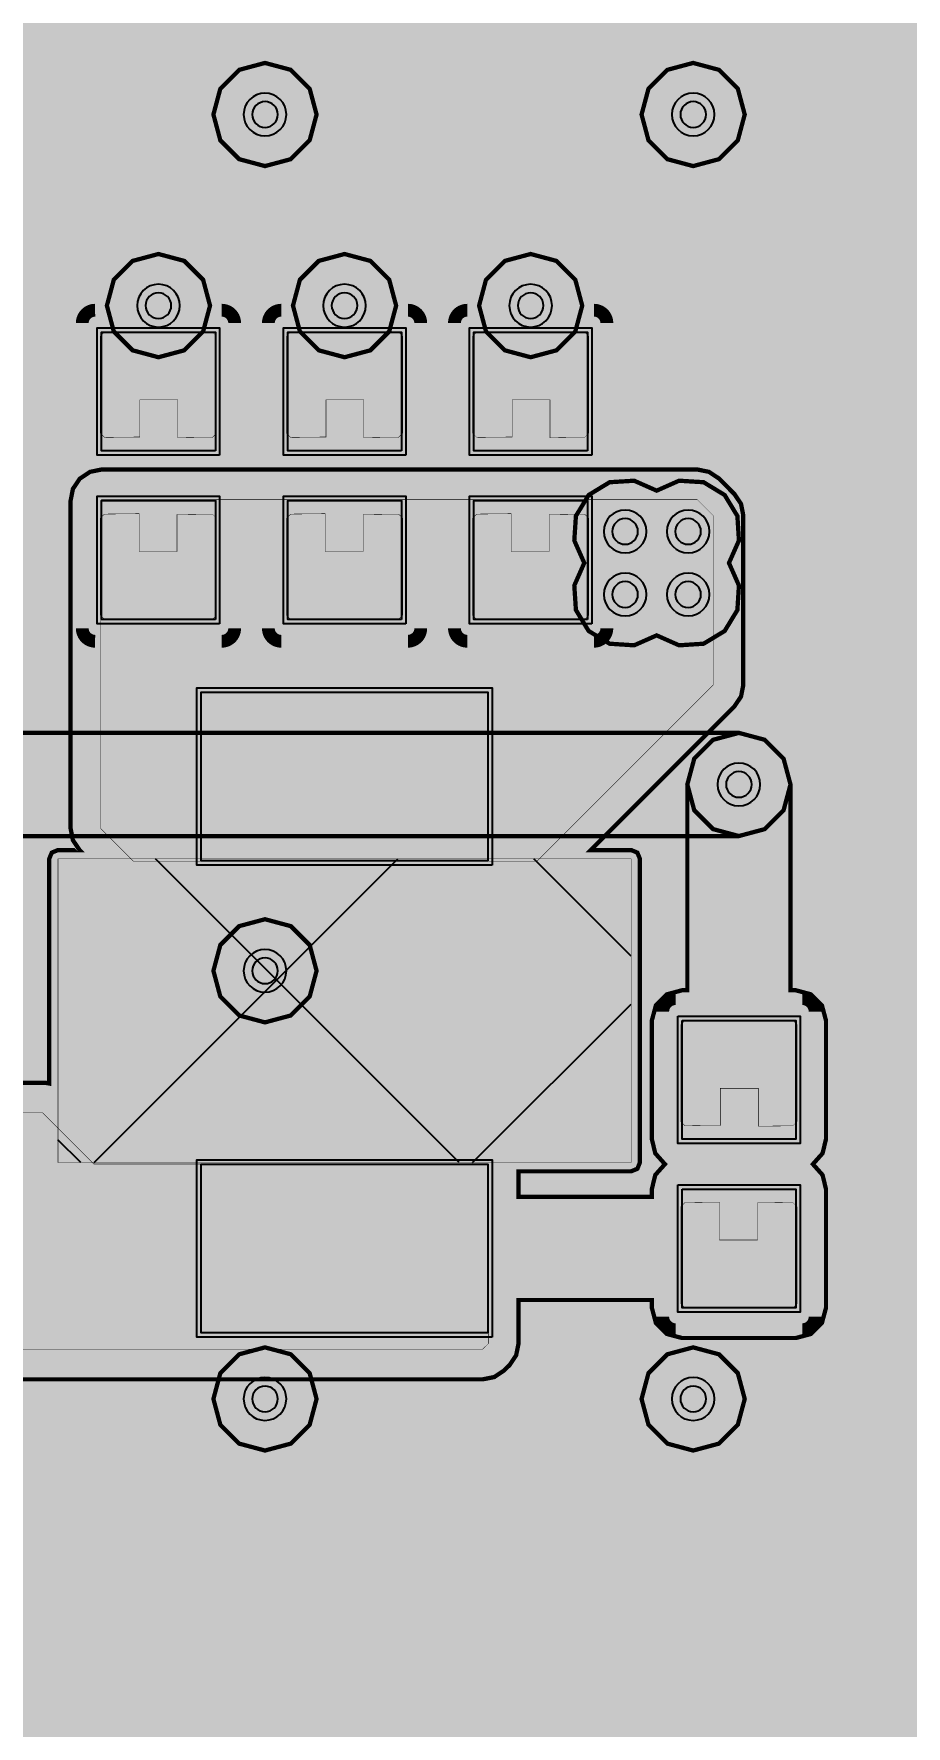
# Model space of a CAD drawing. Header units: millimetres. Extents: x -61 to 56, y -72 to 70.
# Drawn here: x -32.06 to -21.71, y 20.34 to 40.42 of the extents above; entities that cross this region are included whole.
import ezdxf

# ---------------------------------------------------------------- set-up
doc = ezdxf.new("R2010")
doc.units = ezdxf.units.MM
doc.header["$MEASUREMENT"] = 0
for name, color, linetype, true_color in [('02GND', 7, 'Continuous', 0x999966), ('03POWER', 7, 'Continuous', 0x008000), ('Bottom-Layer', 7, 'Continuous', 0x0000ff), ('Hole-Layer', 7, 'Continuous', 0x222222), ('Multi-Layer', 7, 'Continuous', 0xc0c0c0), ('Top-Layer', 7, 'Continuous', 0xff0000), ('Top-Paste-Mask-Layer', 7, 'Continuous', 0x808080), ('Top-Silkscreen-Layer', 7, 'Continuous', 0xffcc00), ('Top-Solder-Mask-Layer', 7, 'Continuous', 0x800080)]:
    doc.layers.add(name, color=color, linetype=linetype, true_color=true_color)

msp = doc.modelspace()

# ---------------------------------------------------------------- hatches: boundary and pattern name
at = {"layer": '02GND'}
for points in [[(-49.642, 52.153), (49.642, 52.153), (49.642, -62.142), (-49.642, -62.142)], [(-25.482, 33.33), (-25.233, 33.179), (-24.942, 33.16), (-24.675, 33.278), (-24.409, 33.16), (-24.118, 33.179), (-23.868, 33.33), (-23.717, 33.579), (-23.699, 33.87), (-23.817, 34.137), (-23.699, 34.403), (-23.717, 34.694), (-23.868, 34.943), (-24.118, 35.095), (-24.409, 35.113), (-24.675, 34.995), (-24.942, 35.113), (-25.233, 35.095), (-25.482, 34.943), (-25.633, 34.694), (-25.652, 34.403), (-25.534, 34.137), (-25.652, 33.87), (-25.633, 33.579)], [(-24.311, 31.509), (-24.229, 31.203), (-24.005, 30.979), (-23.699, 30.897), (-23.393, 30.979), (-23.169, 31.203), (-23.087, 31.509), (-23.169, 31.815), (-23.393, 32.039), (-23.699, 32.121), (-24.005, 32.039), (-24.229, 31.815)]]:
    msp.add_hatch(color=256, dxfattribs=at).paths.add_polyline_path(points)
at = {"layer": '03POWER'}
for points in [[(48.499, -56.042), (48.581, -56.348), (48.806, -56.572), (49.112, -56.654), (49.418, -56.571), (49.642, -56.346), (49.642, -62.142), (44.192, -62.142), (44.393, -61.957), (44.493, -61.703), (44.472, -61.43), (45.189, -61.704), (45.95, -61.804), (46.713, -61.727), (47.438, -61.475), (48.085, -61.064), (48.62, -60.514), (49.014, -59.855), (49.245, -59.123), (49.302, -58.358), (49.18, -57.601), (48.887, -56.892), (48.438, -56.269), (47.858, -55.767), (47.177, -55.412), (46.434, -55.224), (45.666, -55.212), (44.917, -55.378), (44.226, -55.712), (43.631, -56.196), (43.164, -56.805), (42.849, -57.504), (42.704, -58.258), (42.737, -59.024), (42.946, -59.763), (43.32, -60.433), (43.838, -60.999), (-43.362, -60.999), (-43.621, -61.056), (-43.831, -61.218), (-43.953, -61.453), (-43.964, -61.718), (-43.863, -61.963), (-43.667, -62.142), (-49.642, -62.142), (-49.642, -56.582), (-49.433, -56.797), (-49.148, -56.888), (-48.853, -56.832), (-49.162, -57.541), (-49.298, -58.303), (-49.253, -59.075), (-49.03, -59.816), (-48.641, -60.484), (-48.107, -61.044), (-47.458, -61.464), (-46.728, -61.722), (-45.959, -61.803), (-45.192, -61.703), (-44.469, -61.428), (-43.83, -60.992), (-43.31, -60.419), (-42.937, -59.741), (-42.732, -58.995), (-42.707, -58.222), (-42.861, -57.464), (-43.188, -56.763), (-43.668, -56.157), (-44.277, -55.679), (-44.979, -55.356), (-45.738, -55.205), (-46.511, -55.234), (-47.256, -55.443), (-47.932, -55.818), (-48.502, -56.341), (-48.5, -56.309), (-48.499, -56.277), (-48.499, 51.315), (-19.403, 51.315), (-19.629, 51.144), (-19.755, 50.889), (-19.751, 50.604), (-19.619, 50.352), (-19.388, 50.187), (-19.658, 49.977), (-19.773, 49.655), (-19.698, 49.322), (-19.455, 49.081), (-19.684, 48.858), (-19.769, 48.551), (-19.689, 48.242), (-19.463, 48.016), (-19.155, 47.934), (-18.847, 48.018), (-18.624, 48.246), (-18.545, 48.556), (-18.633, 48.863), (-18.864, 49.083), (-18.625, 49.324), (-18.551, 49.655), (-18.665, 49.975), (-18.931, 50.185), (-18.698, 50.349), (-18.565, 50.601), (-18.56, 50.887), (-18.685, 51.143), (-18.912, 51.315), (48.426, 51.315), (48.499, 51.242)], [(-29.934, 39.458), (-29.852, 39.152), (-29.628, 38.928), (-29.322, 38.846), (-29.016, 38.928), (-28.792, 39.152), (-28.71, 39.458), (-28.792, 39.764), (-29.016, 39.988), (-29.322, 40.07), (-29.628, 39.988), (-29.852, 39.764)], [(-24.854, 39.458), (-24.772, 39.152), (-24.548, 38.928), (-24.242, 38.846), (-23.936, 38.928), (-23.712, 39.152), (-23.63, 39.458), (-23.712, 39.764), (-23.936, 39.988), (-24.242, 40.07), (-24.548, 39.988), (-24.772, 39.764)], [(-31.198, 37.19), (-31.116, 36.884), (-30.892, 36.66), (-30.586, 36.578), (-30.28, 36.66), (-30.056, 36.884), (-29.974, 37.19), (-30.056, 37.497), (-30.28, 37.721), (-30.586, 37.803), (-30.892, 37.721), (-31.116, 37.497)], [(-28.99, 37.19), (-28.908, 36.884), (-28.684, 36.66), (-28.378, 36.578), (-28.072, 36.66), (-27.848, 36.884), (-27.766, 37.19), (-27.848, 37.497), (-28.072, 37.721), (-28.378, 37.803), (-28.684, 37.721), (-28.908, 37.497)], [(-26.782, 37.19), (-26.7, 36.884), (-26.476, 36.66), (-26.17, 36.578), (-25.864, 36.66), (-25.64, 36.884), (-25.558, 37.19), (-25.64, 37.497), (-25.864, 37.721), (-26.17, 37.803), (-26.476, 37.721), (-26.7, 37.497)], [(-24.311, 31.509), (-24.229, 31.203), (-24.005, 30.979), (-23.699, 30.897), (-23.393, 30.979), (-23.169, 31.203), (-23.087, 31.509), (-23.169, 31.815), (-23.393, 32.039), (-23.699, 32.121), (-24.005, 32.039), (-24.229, 31.815)], [(-29.934, 29.298), (-29.852, 28.992), (-29.628, 28.768), (-29.322, 28.686), (-29.016, 28.768), (-28.792, 28.992), (-28.71, 29.298), (-28.792, 29.604), (-29.016, 29.828), (-29.322, 29.91), (-29.628, 29.828), (-29.852, 29.604)], [(-29.934, 24.218), (-29.852, 23.912), (-29.628, 23.688), (-29.322, 23.606), (-29.016, 23.688), (-28.792, 23.912), (-28.71, 24.218), (-28.792, 24.524), (-29.016, 24.748), (-29.322, 24.83), (-29.628, 24.748), (-29.852, 24.524)], [(-24.854, 24.218), (-24.772, 23.912), (-24.548, 23.688), (-24.242, 23.606), (-23.936, 23.688), (-23.712, 23.912), (-23.63, 24.218), (-23.712, 24.524), (-23.936, 24.748), (-24.242, 24.83), (-24.548, 24.748), (-24.772, 24.524)]]:
    msp.add_hatch(color=256, dxfattribs=at).paths.add_polyline_path(points)
at = {"layer": 'Bottom-Layer'}
for points in [[(-49.642, -62.142), (-49.642, 52.153), (49.642, 52.153), (49.642, -62.142)], [(-25.482, 33.33), (-25.233, 33.179), (-24.942, 33.16), (-24.675, 33.278), (-24.409, 33.16), (-24.118, 33.179), (-23.868, 33.33), (-23.717, 33.579), (-23.699, 33.87), (-23.817, 34.137), (-23.699, 34.403), (-23.717, 34.694), (-23.868, 34.943), (-24.118, 35.095), (-24.409, 35.113), (-24.675, 34.995), (-24.942, 35.113), (-25.233, 35.095), (-25.482, 34.943), (-25.633, 34.694), (-25.652, 34.403), (-25.534, 34.137), (-25.652, 33.87), (-25.633, 33.579)], [(-35.584, 32.121), (-35.89, 32.039), (-36.114, 31.815), (-36.196, 31.509), (-36.114, 31.203), (-35.89, 30.979), (-35.584, 30.897), (-23.699, 30.897), (-23.393, 30.979), (-23.169, 31.203), (-23.087, 31.509), (-23.169, 31.815), (-23.393, 32.039), (-23.699, 32.121)]]:
    msp.add_hatch(color=256, dxfattribs=at).paths.add_polyline_path(points)
at = {"layer": 'Top-Layer'}
for points in [[(-49.642, -62.142), (-49.642, 52.153), (49.642, 52.153), (49.642, -62.142)], [(-29.911, 35.467), (-31.261, 35.467), (-31.261, 36.877), (-29.911, 36.877)], [(-27.703, 35.467), (-29.053, 35.467), (-29.053, 36.877), (-27.703, 36.877)], [(-25.495, 35.467), (-26.845, 35.467), (-26.845, 36.877), (-25.495, 36.877)], [(-31.778, 30.731), (-31.852, 30.7), (-31.882, 30.627), (-31.882, 27.961), (-31.921, 27.968), (-31.96, 27.97), (-32.689, 27.97), (-32.709, 27.972), (-32.729, 27.972), (-34.729, 27.972), (-34.749, 27.972), (-34.769, 27.97), (-35.859, 27.97), (-35.996, 27.943), (-36.113, 27.865), (-36.82, 27.158), (-36.898, 27.042), (-36.925, 26.904), (-36.925, 25.478), (-36.924, 25.454), (-36.922, 25.43), (-36.922, 25.287), (-36.894, 25.15), (-36.817, 25.034), (-36.338, 24.556), (-36.222, 24.478), (-36.085, 24.451), (-26.738, 24.451), (-26.601, 24.478), (-26.485, 24.556), (-26.419, 24.621), (-26.342, 24.737), (-26.314, 24.874), (-26.314, 25.392), (-24.732, 25.392), (-24.732, 25.299), (-24.684, 25.12), (-24.553, 24.989), (-24.374, 24.941), (-23.024, 24.941), (-22.845, 24.989), (-22.714, 25.12), (-22.666, 25.299), (-22.666, 26.709), (-22.707, 26.876), (-22.821, 27.004), (-22.707, 27.132), (-22.666, 27.299), (-22.666, 28.709), (-22.714, 28.888), (-22.845, 29.019), (-23.024, 29.067), (-23.087, 29.067), (-23.087, 31.509), (-23.169, 31.815), (-23.393, 32.039), (-23.699, 32.121), (-24.005, 32.039), (-24.229, 31.815), (-24.311, 31.509), (-24.311, 29.067), (-24.374, 29.067), (-24.553, 29.019), (-24.684, 28.888), (-24.732, 28.709), (-24.732, 27.299), (-24.691, 27.132), (-24.577, 27.004), (-24.691, 26.876), (-24.732, 26.709), (-24.732, 26.616), (-26.314, 26.616), (-26.314, 26.919), (-24.978, 26.919), (-24.904, 26.949), (-24.874, 27.023), (-24.874, 30.627), (-24.904, 30.7), (-24.978, 30.731), (-25.457, 30.731), (-23.752, 32.436), (-23.674, 32.552), (-23.647, 32.69), (-23.647, 34.701), (-23.674, 34.838), (-23.752, 34.954), (-23.938, 35.141), (-24.055, 35.218), (-24.192, 35.246), (-31.261, 35.246), (-31.398, 35.218), (-31.514, 35.141), (-31.523, 35.132), (-31.601, 35.016), (-31.628, 34.878), (-31.628, 30.985), (-31.601, 30.848), (-31.523, 30.732), (-31.521, 30.73)], [(-30.885, 30.6), (-31.27, 30.985), (-31.27, 34.878), (-31.261, 34.888), (-24.192, 34.888), (-24.005, 34.701), (-24.005, 32.69), (-26.094, 30.6)], [(-29.911, 33.467), (-31.261, 33.467), (-31.261, 34.877), (-29.911, 34.877)], [(-27.703, 33.467), (-29.053, 33.467), (-29.053, 34.877), (-27.703, 34.877)], [(-25.495, 33.467), (-26.845, 33.467), (-26.845, 34.877), (-25.495, 34.877)], [(-26.678, 30.604), (-30.078, 30.604), (-30.078, 32.604), (-26.678, 32.604)], [(-24.374, 28.709), (-23.024, 28.709), (-23.024, 27.299), (-24.374, 27.299)], [(-36.567, 26.904), (-35.859, 27.612), (-31.96, 27.612), (-31.354, 27.006), (-26.683, 27.006), (-26.672, 26.996), (-26.672, 24.874), (-26.738, 24.809), (-36.085, 24.809), (-36.564, 25.287), (-36.564, 25.474), (-36.567, 25.478)], [(-26.678, 25.004), (-30.078, 25.004), (-30.078, 27.004), (-26.678, 27.004)], [(-24.374, 26.709), (-23.024, 26.709), (-23.024, 25.299), (-24.374, 25.299)]]:
    msp.add_hatch(color=256, dxfattribs=at).paths.add_polyline_path(points)
h = msp.add_hatch(dxfattribs=at)
h.set_pattern_fill('ANSI37', color=256, style=0)
h.set_pattern_definition([(45, (0, 0), (-2.24506, 2.24506), []), (135, (0, 0), (-2.24506, -2.24506), [])])
h.paths.add_polyline_path([(-31.778, 27.023), (-31.778, 30.627), (-24.978, 30.627), (-24.978, 27.023)])
at = {"layer": 'Top-Paste-Mask-Layer'}
for points in [[(-31.226, 36.877), (-29.946, 36.877), (-29.896, 36.827), (-29.896, 35.677), (-29.946, 35.627), (-30.356, 35.622), (-30.356, 36.072), (-30.806, 36.072), (-30.806, 35.632), (-31.226, 35.627), (-31.276, 35.677), (-31.276, 36.827)], [(-31.226, 36.877), (-29.946, 36.877), (-29.896, 36.827), (-29.896, 35.677), (-29.946, 35.627), (-30.356, 35.622), (-30.356, 36.072), (-30.806, 36.072), (-30.806, 35.632), (-31.226, 35.627), (-31.276, 35.677), (-31.276, 36.827)], [(-29.018, 36.877), (-27.738, 36.877), (-27.688, 36.827), (-27.688, 35.677), (-27.738, 35.627), (-28.148, 35.622), (-28.148, 36.072), (-28.598, 36.072), (-28.598, 35.632), (-29.018, 35.627), (-29.068, 35.677), (-29.068, 36.827)], [(-29.018, 36.877), (-27.738, 36.877), (-27.688, 36.827), (-27.688, 35.677), (-27.738, 35.627), (-28.148, 35.622), (-28.148, 36.072), (-28.598, 36.072), (-28.598, 35.632), (-29.018, 35.627), (-29.068, 35.677), (-29.068, 36.827)], [(-26.81, 36.877), (-25.53, 36.877), (-25.48, 36.827), (-25.48, 35.677), (-25.53, 35.627), (-25.94, 35.622), (-25.94, 36.072), (-26.39, 36.072), (-26.39, 35.632), (-26.81, 35.627), (-26.86, 35.677), (-26.86, 36.827)], [(-26.81, 36.877), (-25.53, 36.877), (-25.48, 36.827), (-25.48, 35.677), (-25.53, 35.627), (-25.94, 35.622), (-25.94, 36.072), (-26.39, 36.072), (-26.39, 35.632), (-26.81, 35.627), (-26.86, 35.677), (-26.86, 36.827)], [(-29.946, 33.467), (-31.226, 33.467), (-31.276, 33.517), (-31.276, 34.667), (-31.226, 34.717), (-30.816, 34.722), (-30.816, 34.272), (-30.366, 34.272), (-30.366, 34.712), (-29.946, 34.717), (-29.896, 34.667), (-29.896, 33.517)], [(-29.946, 33.467), (-31.226, 33.467), (-31.276, 33.517), (-31.276, 34.667), (-31.226, 34.717), (-30.816, 34.722), (-30.816, 34.272), (-30.366, 34.272), (-30.366, 34.712), (-29.946, 34.717), (-29.896, 34.667), (-29.896, 33.517)], [(-27.738, 33.467), (-29.018, 33.467), (-29.068, 33.517), (-29.068, 34.667), (-29.018, 34.717), (-28.608, 34.722), (-28.608, 34.272), (-28.158, 34.272), (-28.158, 34.712), (-27.738, 34.717), (-27.688, 34.667), (-27.688, 33.517)], [(-27.738, 33.467), (-29.018, 33.467), (-29.068, 33.517), (-29.068, 34.667), (-29.018, 34.717), (-28.608, 34.722), (-28.608, 34.272), (-28.158, 34.272), (-28.158, 34.712), (-27.738, 34.717), (-27.688, 34.667), (-27.688, 33.517)], [(-25.53, 33.467), (-26.81, 33.467), (-26.86, 33.517), (-26.86, 34.667), (-26.81, 34.717), (-26.4, 34.722), (-26.4, 34.272), (-25.95, 34.272), (-25.95, 34.712), (-25.53, 34.717), (-25.48, 34.667), (-25.48, 33.517)], [(-25.53, 33.467), (-26.81, 33.467), (-26.86, 33.517), (-26.86, 34.667), (-26.81, 34.717), (-26.4, 34.722), (-26.4, 34.272), (-25.95, 34.272), (-25.95, 34.712), (-25.53, 34.717), (-25.48, 34.667), (-25.48, 33.517)], [(-26.678, 30.604), (-30.078, 30.604), (-30.078, 32.604), (-26.678, 32.604)], [(-24.339, 28.709), (-23.059, 28.709), (-23.009, 28.659), (-23.009, 27.509), (-23.059, 27.459), (-23.469, 27.454), (-23.469, 27.904), (-23.919, 27.904), (-23.919, 27.464), (-24.339, 27.459), (-24.389, 27.509), (-24.389, 28.659)], [(-24.339, 28.709), (-23.059, 28.709), (-23.009, 28.659), (-23.009, 27.509), (-23.059, 27.459), (-23.469, 27.454), (-23.469, 27.904), (-23.919, 27.904), (-23.919, 27.464), (-24.339, 27.459), (-24.389, 27.509), (-24.389, 28.659)], [(-26.678, 25.004), (-30.078, 25.004), (-30.078, 27.004), (-26.678, 27.004)], [(-23.059, 25.299), (-24.339, 25.299), (-24.389, 25.349), (-24.389, 26.499), (-24.339, 26.549), (-23.929, 26.554), (-23.929, 26.104), (-23.479, 26.104), (-23.479, 26.544), (-23.059, 26.549), (-23.009, 26.499), (-23.009, 25.349)], [(-23.059, 25.299), (-24.339, 25.299), (-24.389, 25.349), (-24.389, 26.499), (-24.339, 26.549), (-23.929, 26.554), (-23.929, 26.104), (-23.479, 26.104), (-23.479, 26.544), (-23.059, 26.549), (-23.009, 26.499), (-23.009, 25.349)]]:
    msp.add_hatch(color=256, dxfattribs=at).paths.add_polyline_path(points)
at = {"layer": 'Top-Solder-Mask-Layer'}
for points in [[(-29.86, 35.416), (-31.312, 35.416), (-31.312, 36.928), (-29.86, 36.928)], [(-27.652, 35.416), (-29.104, 35.416), (-29.104, 36.928), (-27.652, 36.928)], [(-25.444, 35.416), (-26.896, 35.416), (-26.896, 36.928), (-25.444, 36.928)], [(-29.86, 33.416), (-31.312, 33.416), (-31.312, 34.928), (-29.86, 34.928)], [(-27.652, 33.416), (-29.104, 33.416), (-29.104, 34.928), (-27.652, 34.928)], [(-25.444, 33.416), (-26.896, 33.416), (-26.896, 34.928), (-25.444, 34.928)], [(-26.627, 30.553), (-30.129, 30.553), (-30.129, 32.655), (-26.627, 32.655)], [(-24.425, 28.76), (-22.973, 28.76), (-22.973, 27.248), (-24.425, 27.248)], [(-26.627, 24.953), (-30.129, 24.953), (-30.129, 27.055), (-26.627, 27.055)], [(-24.425, 26.76), (-22.973, 26.76), (-22.973, 25.248), (-24.425, 25.248)]]:
    msp.add_hatch(color=256, dxfattribs=at).paths.add_polyline_path(points)

# ---------------------------------------------------------------- linework, layer by layer
at = {"layer": '02GND', "const_width": 0.0508}
for points in [[(-25.482, 33.33), (-25.233, 33.179), (-24.942, 33.16), (-24.675, 33.278), (-24.409, 33.16), (-24.118, 33.179), (-23.868, 33.33), (-23.717, 33.579), (-23.699, 33.87), (-23.817, 34.137), (-23.699, 34.403), (-23.717, 34.694), (-23.868, 34.943), (-24.118, 35.095), (-24.409, 35.113), (-24.675, 34.995), (-24.942, 35.113), (-25.233, 35.095), (-25.482, 34.943), (-25.633, 34.694), (-25.652, 34.403), (-25.534, 34.137), (-25.652, 33.87), (-25.633, 33.579)], [(-24.311, 31.509), (-24.229, 31.203), (-24.005, 30.979), (-23.699, 30.897), (-23.393, 30.979), (-23.169, 31.203), (-23.087, 31.509), (-23.169, 31.815), (-23.393, 32.039), (-23.699, 32.121), (-24.005, 32.039), (-24.229, 31.815)]]:
    msp.add_lwpolyline(points, close=True, dxfattribs=at)
at = {"layer": '03POWER', "const_width": 0.0508}
for points in [[(-29.934, 39.458), (-29.852, 39.152), (-29.628, 38.928), (-29.322, 38.846), (-29.016, 38.928), (-28.792, 39.152), (-28.71, 39.458), (-28.792, 39.764), (-29.016, 39.988), (-29.322, 40.07), (-29.628, 39.988), (-29.852, 39.764)], [(-24.854, 39.458), (-24.772, 39.152), (-24.548, 38.928), (-24.242, 38.846), (-23.936, 38.928), (-23.712, 39.152), (-23.63, 39.458), (-23.712, 39.764), (-23.936, 39.988), (-24.242, 40.07), (-24.548, 39.988), (-24.772, 39.764)], [(-31.198, 37.19), (-31.116, 36.884), (-30.892, 36.66), (-30.586, 36.578), (-30.28, 36.66), (-30.056, 36.884), (-29.974, 37.19), (-30.056, 37.497), (-30.28, 37.721), (-30.586, 37.803), (-30.892, 37.721), (-31.116, 37.497)], [(-28.99, 37.19), (-28.908, 36.884), (-28.684, 36.66), (-28.378, 36.578), (-28.072, 36.66), (-27.848, 36.884), (-27.766, 37.19), (-27.848, 37.497), (-28.072, 37.721), (-28.378, 37.803), (-28.684, 37.721), (-28.908, 37.497)], [(-26.782, 37.19), (-26.7, 36.884), (-26.476, 36.66), (-26.17, 36.578), (-25.864, 36.66), (-25.64, 36.884), (-25.558, 37.19), (-25.64, 37.497), (-25.864, 37.721), (-26.17, 37.803), (-26.476, 37.721), (-26.7, 37.497)], [(-24.311, 31.509), (-24.229, 31.203), (-24.005, 30.979), (-23.699, 30.897), (-23.393, 30.979), (-23.169, 31.203), (-23.087, 31.509), (-23.169, 31.815), (-23.393, 32.039), (-23.699, 32.121), (-24.005, 32.039), (-24.229, 31.815)], [(-29.934, 29.298), (-29.852, 28.992), (-29.628, 28.768), (-29.322, 28.686), (-29.016, 28.768), (-28.792, 28.992), (-28.71, 29.298), (-28.792, 29.604), (-29.016, 29.828), (-29.322, 29.91), (-29.628, 29.828), (-29.852, 29.604)], [(-29.934, 24.218), (-29.852, 23.912), (-29.628, 23.688), (-29.322, 23.606), (-29.016, 23.688), (-28.792, 23.912), (-28.71, 24.218), (-28.792, 24.524), (-29.016, 24.748), (-29.322, 24.83), (-29.628, 24.748), (-29.852, 24.524)], [(-24.854, 24.218), (-24.772, 23.912), (-24.548, 23.688), (-24.242, 23.606), (-23.936, 23.688), (-23.712, 23.912), (-23.63, 24.218), (-23.712, 24.524), (-23.936, 24.748), (-24.242, 24.83), (-24.548, 24.748), (-24.772, 24.524)]]:
    msp.add_lwpolyline(points, close=True, dxfattribs=at)
at = {"layer": 'Bottom-Layer', "const_width": 0.0508}
for points in [[(-25.482, 33.33), (-25.233, 33.179), (-24.942, 33.16), (-24.675, 33.278), (-24.409, 33.16), (-24.118, 33.179), (-23.868, 33.33), (-23.717, 33.579), (-23.699, 33.87), (-23.817, 34.137), (-23.699, 34.403), (-23.717, 34.694), (-23.868, 34.943), (-24.118, 35.095), (-24.409, 35.113), (-24.675, 34.995), (-24.942, 35.113), (-25.233, 35.095), (-25.482, 34.943), (-25.633, 34.694), (-25.652, 34.403), (-25.534, 34.137), (-25.652, 33.87), (-25.633, 33.579)], [(-35.584, 32.121), (-35.89, 32.039), (-36.114, 31.815), (-36.196, 31.509), (-36.114, 31.203), (-35.89, 30.979), (-35.584, 30.897), (-23.699, 30.897), (-23.393, 30.979), (-23.169, 31.203), (-23.087, 31.509), (-23.169, 31.815), (-23.393, 32.039), (-23.699, 32.121)]]:
    msp.add_lwpolyline(points, close=True, dxfattribs=at)
at = {"layer": 'Bottom-Layer', "const_width": 0.508}
msp.add_lwpolyline([(-35.584, 31.509), (-23.699, 31.509)], dxfattribs=at)
at = {"layer": 'Hole-Layer'}
for points in [[(-29.474, 39.458, 1), (-29.169, 39.458, 1)], [(-24.394, 39.458, 1), (-24.089, 39.458, 1)], [(-30.739, 37.19, 1), (-30.434, 37.19, 1)], [(-28.531, 37.19, 1), (-28.226, 37.19, 1)], [(-26.323, 37.19, 1), (-26.018, 37.19, 1)], [(-25.202, 34.511, 1), (-24.897, 34.511, 1)], [(-24.454, 34.511, 1), (-24.149, 34.511, 1)], [(-25.202, 33.763, 1), (-24.897, 33.763, 1)], [(-24.454, 33.763, 1), (-24.149, 33.763, 1)], [(-23.852, 31.509, 1), (-23.547, 31.509, 1)], [(-29.474, 29.298, 1), (-29.169, 29.298, 1)], [(-29.474, 24.218, 1), (-29.169, 24.218, 1)], [(-24.394, 24.218, 1), (-24.089, 24.218, 1)]]:
    msp.add_lwpolyline(points, format="xyb", close=True, dxfattribs=at)
at = {"layer": 'Multi-Layer'}
for points in [[(-29.576, 39.458, 1), (-29.068, 39.458, 1)], [(-24.496, 39.458, 1), (-23.988, 39.458, 1)], [(-30.84, 37.19, 1), (-30.332, 37.19, 1)], [(-28.632, 37.19, 1), (-28.124, 37.19, 1)], [(-26.424, 37.19, 1), (-25.916, 37.19, 1)], [(-25.303, 34.511, 1), (-24.795, 34.511, 1)], [(-24.555, 34.511, 1), (-24.047, 34.511, 1)], [(-25.303, 33.763, 1), (-24.795, 33.763, 1)], [(-24.555, 33.763, 1), (-24.047, 33.763, 1)], [(-23.953, 31.509, 1), (-23.445, 31.509, 1)], [(-29.576, 29.298, 1), (-29.068, 29.298, 1)], [(-29.576, 24.218, 1), (-29.068, 24.218, 1)], [(-24.496, 24.218, 1), (-23.988, 24.218, 1)]]:
    msp.add_lwpolyline(points, format="xyb", close=True, dxfattribs=at)
at = {"layer": 'Top-Layer'}
for points, const_width in [([(-30.586, 36.172), (-30.586, 37.19)], 0.381), ([(-28.378, 36.172), (-28.378, 37.19)], 0.381), ([(-26.17, 36.172), (-26.17, 37.19)], 0.381), ([(-36.085, 24.451), (-26.738, 24.451), (-26.601, 24.478), (-26.485, 24.556), (-26.419, 24.621), (-26.342, 24.737), (-26.314, 24.874), (-26.314, 25.392), (-24.732, 25.392), (-24.732, 25.299), (-24.684, 25.12), (-24.553, 24.989), (-24.374, 24.941), (-23.024, 24.941), (-22.845, 24.989), (-22.714, 25.12), (-22.666, 25.299), (-22.666, 26.709), (-22.707, 26.876), (-22.821, 27.004), (-22.707, 27.132), (-22.666, 27.299), (-22.666, 28.709), (-22.714, 28.888), (-22.845, 29.019), (-23.024, 29.067), (-23.087, 29.067), (-23.087, 31.509), (-23.169, 31.815), (-23.393, 32.039), (-23.699, 32.121), (-24.005, 32.039), (-24.229, 31.815), (-24.311, 31.509), (-24.311, 29.067), (-24.374, 29.067), (-24.553, 29.019), (-24.684, 28.888), (-24.732, 28.709), (-24.732, 27.299), (-24.691, 27.132), (-24.577, 27.004), (-24.691, 26.876), (-24.732, 26.709), (-24.732, 26.616), (-26.314, 26.616), (-26.314, 26.919), (-24.978, 26.919), (-24.904, 26.949), (-24.874, 27.023), (-24.874, 30.627), (-24.904, 30.7), (-24.978, 30.731), (-25.457, 30.731), (-23.752, 32.436), (-23.674, 32.552), (-23.647, 32.69), (-23.647, 34.701), (-23.674, 34.838), (-23.752, 34.954), (-23.938, 35.141), (-24.055, 35.218), (-24.192, 35.246), (-31.261, 35.246), (-31.398, 35.218), (-31.514, 35.141), (-31.523, 35.132), (-31.601, 35.016), (-31.628, 34.878), (-31.628, 30.985), (-31.601, 30.848), (-31.523, 30.732), (-31.521, 30.73), (-31.778, 30.731), (-31.852, 30.7), (-31.882, 30.627), (-31.882, 27.961), (-31.921, 27.968), (-31.96, 27.97), (-32.689, 27.97)], 0.0508), ([(-23.699, 31.509), (-23.699, 28.004)], 0.508), ([(-28.378, 26.004), (-23.699, 26.004)], 0.508)]:
    msp.add_lwpolyline(points, dxfattribs=dict(at, const_width=const_width))
for points in [[(-29.911, 35.467), (-31.261, 35.467), (-31.261, 36.877), (-29.911, 36.877)], [(-27.703, 35.467), (-29.053, 35.467), (-29.053, 36.877), (-27.703, 36.877)], [(-25.495, 35.467), (-26.845, 35.467), (-26.845, 36.877), (-25.495, 36.877)], [(-29.911, 33.467), (-31.261, 33.467), (-31.261, 34.877), (-29.911, 34.877)], [(-27.703, 33.467), (-29.053, 33.467), (-29.053, 34.877), (-27.703, 34.877)], [(-25.495, 33.467), (-26.845, 33.467), (-26.845, 34.877), (-25.495, 34.877)], [(-26.678, 30.604), (-30.078, 30.604), (-30.078, 32.604), (-26.678, 32.604)], [(-24.374, 28.709), (-23.024, 28.709), (-23.024, 27.299), (-24.374, 27.299)], [(-26.678, 25.004), (-30.078, 25.004), (-30.078, 27.004), (-26.678, 27.004)], [(-24.374, 26.709), (-23.024, 26.709), (-23.024, 25.299), (-24.374, 25.299)]]:
    msp.add_lwpolyline(points, close=True, dxfattribs=at)
at = {"layer": 'Top-Layer', "const_width": 0.00508}
for points in [[(-30.885, 30.6), (-31.27, 30.985), (-31.27, 34.878), (-31.261, 34.888), (-24.192, 34.888), (-24.005, 34.701), (-24.005, 32.69), (-26.094, 30.6)], [(-31.778, 27.023), (-31.778, 30.627), (-24.978, 30.627), (-24.978, 27.023)], [(-36.567, 26.904), (-35.859, 27.612), (-31.96, 27.612), (-31.354, 27.006), (-26.683, 27.006), (-26.672, 26.996), (-26.672, 24.874), (-26.738, 24.809), (-36.085, 24.809), (-36.564, 25.287), (-36.564, 25.474), (-36.567, 25.478)]]:
    msp.add_lwpolyline(points, close=True, dxfattribs=at)
at = {"layer": 'Top-Paste-Mask-Layer', "const_width": 0.00508}
for points in [[(-31.226, 36.877), (-29.946, 36.877), (-29.896, 36.827), (-29.896, 35.677), (-29.946, 35.627), (-30.356, 35.622), (-30.356, 36.072), (-30.806, 36.072), (-30.806, 35.632), (-31.226, 35.627), (-31.276, 35.677), (-31.276, 36.827)], [(-31.226, 36.877), (-29.946, 36.877), (-29.896, 36.827), (-29.896, 35.677), (-29.946, 35.627), (-30.356, 35.622), (-30.356, 36.072), (-30.806, 36.072), (-30.806, 35.632), (-31.226, 35.627), (-31.276, 35.677), (-31.276, 36.827)], [(-29.018, 36.877), (-27.738, 36.877), (-27.688, 36.827), (-27.688, 35.677), (-27.738, 35.627), (-28.148, 35.622), (-28.148, 36.072), (-28.598, 36.072), (-28.598, 35.632), (-29.018, 35.627), (-29.068, 35.677), (-29.068, 36.827)], [(-29.018, 36.877), (-27.738, 36.877), (-27.688, 36.827), (-27.688, 35.677), (-27.738, 35.627), (-28.148, 35.622), (-28.148, 36.072), (-28.598, 36.072), (-28.598, 35.632), (-29.018, 35.627), (-29.068, 35.677), (-29.068, 36.827)], [(-26.81, 36.877), (-25.53, 36.877), (-25.48, 36.827), (-25.48, 35.677), (-25.53, 35.627), (-25.94, 35.622), (-25.94, 36.072), (-26.39, 36.072), (-26.39, 35.632), (-26.81, 35.627), (-26.86, 35.677), (-26.86, 36.827)], [(-26.81, 36.877), (-25.53, 36.877), (-25.48, 36.827), (-25.48, 35.677), (-25.53, 35.627), (-25.94, 35.622), (-25.94, 36.072), (-26.39, 36.072), (-26.39, 35.632), (-26.81, 35.627), (-26.86, 35.677), (-26.86, 36.827)], [(-29.946, 33.467), (-31.226, 33.467), (-31.276, 33.517), (-31.276, 34.667), (-31.226, 34.717), (-30.816, 34.722), (-30.816, 34.272), (-30.366, 34.272), (-30.366, 34.712), (-29.946, 34.717), (-29.896, 34.667), (-29.896, 33.517)], [(-29.946, 33.467), (-31.226, 33.467), (-31.276, 33.517), (-31.276, 34.667), (-31.226, 34.717), (-30.816, 34.722), (-30.816, 34.272), (-30.366, 34.272), (-30.366, 34.712), (-29.946, 34.717), (-29.896, 34.667), (-29.896, 33.517)], [(-27.738, 33.467), (-29.018, 33.467), (-29.068, 33.517), (-29.068, 34.667), (-29.018, 34.717), (-28.608, 34.722), (-28.608, 34.272), (-28.158, 34.272), (-28.158, 34.712), (-27.738, 34.717), (-27.688, 34.667), (-27.688, 33.517)], [(-27.738, 33.467), (-29.018, 33.467), (-29.068, 33.517), (-29.068, 34.667), (-29.018, 34.717), (-28.608, 34.722), (-28.608, 34.272), (-28.158, 34.272), (-28.158, 34.712), (-27.738, 34.717), (-27.688, 34.667), (-27.688, 33.517)], [(-25.53, 33.467), (-26.81, 33.467), (-26.86, 33.517), (-26.86, 34.667), (-26.81, 34.717), (-26.4, 34.722), (-26.4, 34.272), (-25.95, 34.272), (-25.95, 34.712), (-25.53, 34.717), (-25.48, 34.667), (-25.48, 33.517)], [(-25.53, 33.467), (-26.81, 33.467), (-26.86, 33.517), (-26.86, 34.667), (-26.81, 34.717), (-26.4, 34.722), (-26.4, 34.272), (-25.95, 34.272), (-25.95, 34.712), (-25.53, 34.717), (-25.48, 34.667), (-25.48, 33.517)], [(-24.339, 28.709), (-23.059, 28.709), (-23.009, 28.659), (-23.009, 27.509), (-23.059, 27.459), (-23.469, 27.454), (-23.469, 27.904), (-23.919, 27.904), (-23.919, 27.464), (-24.339, 27.459), (-24.389, 27.509), (-24.389, 28.659)], [(-24.339, 28.709), (-23.059, 28.709), (-23.009, 28.659), (-23.009, 27.509), (-23.059, 27.459), (-23.469, 27.454), (-23.469, 27.904), (-23.919, 27.904), (-23.919, 27.464), (-24.339, 27.459), (-24.389, 27.509), (-24.389, 28.659)], [(-23.059, 25.299), (-24.339, 25.299), (-24.389, 25.349), (-24.389, 26.499), (-24.339, 26.549), (-23.929, 26.554), (-23.929, 26.104), (-23.479, 26.104), (-23.479, 26.544), (-23.059, 26.549), (-23.009, 26.499), (-23.009, 25.349)], [(-23.059, 25.299), (-24.339, 25.299), (-24.389, 25.349), (-24.389, 26.499), (-24.339, 26.549), (-23.929, 26.554), (-23.929, 26.104), (-23.479, 26.104), (-23.479, 26.544), (-23.059, 26.549), (-23.009, 26.499), (-23.009, 25.349)]]:
    msp.add_lwpolyline(points, close=True, dxfattribs=at)
at = {"layer": 'Top-Paste-Mask-Layer'}
for points in [[(-26.678, 30.604), (-30.078, 30.604), (-30.078, 32.604), (-26.678, 32.604)], [(-26.678, 25.004), (-30.078, 25.004), (-30.078, 27.004), (-26.678, 27.004)]]:
    msp.add_lwpolyline(points, close=True, dxfattribs=at)
at = {"layer": 'Top-Silkscreen-Layer', "const_width": 0.152}
for points in [[(-31.337, 37.136, 0.414), (-31.49, 36.983)], [(-31.337, 37.136, 0.414), (-31.49, 36.983)], [(-29.682, 36.983, 0.414), (-29.835, 37.136)], [(-29.682, 36.983, 0.414), (-29.835, 37.136)], [(-29.129, 37.136, 0.414), (-29.282, 36.983)], [(-29.129, 37.136, 0.414), (-29.282, 36.983)], [(-27.474, 36.983, 0.414), (-27.627, 37.136)], [(-27.474, 36.983, 0.414), (-27.627, 37.136)], [(-26.921, 37.136, 0.414), (-27.074, 36.983)], [(-26.921, 37.136, 0.414), (-27.074, 36.983)], [(-25.266, 36.983, 0.414), (-25.419, 37.136)], [(-25.266, 36.983, 0.414), (-25.419, 37.136)], [(-31.337, 33.208, -0.414), (-31.49, 33.361)], [(-31.337, 33.208, -0.414), (-31.49, 33.361)], [(-29.682, 33.361, -0.414), (-29.835, 33.208)], [(-29.682, 33.361, -0.414), (-29.835, 33.208)], [(-29.129, 33.208, -0.414), (-29.282, 33.361)], [(-29.129, 33.208, -0.414), (-29.282, 33.361)], [(-27.474, 33.361, -0.414), (-27.627, 33.208)], [(-27.474, 33.361, -0.414), (-27.627, 33.208)], [(-26.921, 33.208, -0.414), (-27.074, 33.361)], [(-26.921, 33.208, -0.414), (-27.074, 33.361)], [(-25.266, 33.361, -0.414), (-25.419, 33.208)], [(-25.266, 33.361, -0.414), (-25.419, 33.208)], [(-24.603, 28.815, -0.414), (-24.45, 28.968)], [(-24.603, 28.815, -0.414), (-24.45, 28.968)], [(-22.948, 28.968, -0.414), (-22.795, 28.815)], [(-22.948, 28.968, -0.414), (-22.795, 28.815)], [(-24.603, 25.193, 0.414), (-24.45, 25.04)], [(-24.603, 25.193, 0.414), (-24.45, 25.04)], [(-22.948, 25.04, 0.414), (-22.795, 25.193)], [(-22.948, 25.04, 0.414), (-22.795, 25.193)]]:
    msp.add_lwpolyline(points, format="xyb", dxfattribs=at)
at = {"layer": 'Top-Silkscreen-Layer'}
for points, const_width in [([(-29.835, 37.136), (-31.337, 37.136)], 0.152), ([(-29.835, 37.136), (-31.337, 37.136)], 0.152), ([(-27.627, 37.136), (-29.129, 37.136)], 0.152), ([(-27.627, 37.136), (-29.129, 37.136)], 0.152), ([(-25.419, 37.136), (-26.921, 37.136)], 0.152), ([(-25.419, 37.136), (-26.921, 37.136)], 0.152), ([(-31.49, 36.983), (-31.49, 35.573)], 0.152), ([(-31.49, 36.983), (-31.49, 35.573)], 0.152), ([(-29.682, 35.573), (-29.682, 36.983)], 0.152), ([(-29.682, 35.573), (-29.682, 36.983)], 0.152), ([(-29.282, 36.983), (-29.282, 35.573)], 0.152), ([(-29.282, 36.983), (-29.282, 35.573)], 0.152), ([(-27.474, 35.573), (-27.474, 36.983)], 0.152), ([(-27.474, 35.573), (-27.474, 36.983)], 0.152), ([(-27.074, 36.983), (-27.074, 35.573)], 0.152), ([(-27.074, 36.983), (-27.074, 35.573)], 0.152), ([(-25.266, 35.573), (-25.266, 36.983)], 0.152), ([(-25.266, 35.573), (-25.266, 36.983)], 0.152), ([(-31.49, 33.361), (-31.49, 34.771)], 0.152), ([(-31.49, 33.361), (-31.49, 34.771)], 0.152), ([(-29.682, 34.771), (-29.682, 33.361)], 0.152), ([(-29.682, 34.771), (-29.682, 33.361)], 0.152), ([(-29.282, 33.361), (-29.282, 34.771)], 0.152), ([(-29.282, 33.361), (-29.282, 34.771)], 0.152), ([(-27.474, 34.771), (-27.474, 33.361)], 0.152), ([(-27.474, 34.771), (-27.474, 33.361)], 0.152), ([(-27.074, 33.361), (-27.074, 34.771)], 0.152), ([(-27.074, 33.361), (-27.074, 34.771)], 0.152), ([(-25.266, 34.771), (-25.266, 33.361)], 0.152), ([(-25.266, 34.771), (-25.266, 33.361)], 0.152), ([(-29.835, 33.208), (-31.337, 33.208)], 0.152), ([(-29.835, 33.208), (-31.337, 33.208)], 0.152), ([(-27.627, 33.208), (-29.129, 33.208)], 0.152), ([(-27.627, 33.208), (-29.129, 33.208)], 0.152), ([(-25.419, 33.208), (-26.921, 33.208)], 0.152), ([(-25.419, 33.208), (-26.921, 33.208)], 0.152), ([(-31.778, 25.104), (-31.778, 32.504)], 0.254), ([(-31.778, 32.504), (-30.309, 32.504)], 0.254), ([(-31.778, 25.104), (-31.778, 32.504)], 0.254), ([(-31.778, 32.504), (-30.309, 32.504)], 0.254), ([(-26.447, 32.504), (-24.978, 32.504)], 0.254), ([(-26.447, 32.504), (-24.978, 32.504)], 0.254), ([(-24.978, 32.505), (-24.978, 25.105)], 0.254), ([(-24.978, 32.505), (-24.978, 25.105)], 0.254), ([(-24.45, 28.968), (-22.948, 28.968)], 0.152), ([(-24.45, 28.968), (-22.948, 28.968)], 0.152), ([(-24.603, 27.405), (-24.603, 28.815)], 0.152), ([(-24.603, 27.405), (-24.603, 28.815)], 0.152), ([(-22.795, 28.815), (-22.795, 27.405)], 0.152), ([(-22.795, 28.815), (-22.795, 27.405)], 0.152), ([(-24.603, 26.603), (-24.603, 25.193)], 0.152), ([(-24.603, 26.603), (-24.603, 25.193)], 0.152), ([(-22.795, 25.193), (-22.795, 26.603)], 0.152), ([(-22.795, 25.193), (-22.795, 26.603)], 0.152), ([(-31.68, 26.01), (-30.918, 26.01)], 0.254), ([(-31.68, 26.01), (-30.918, 26.01)], 0.254), ([(-30.918, 26.01), (-30.918, 25.248)], 0.254), ([(-30.918, 26.01), (-30.918, 25.248)], 0.254), ([(-30.309, 25.105), (-31.778, 25.105)], 0.254), ([(-30.309, 25.105), (-31.778, 25.105)], 0.254), ([(-24.978, 25.105), (-26.447, 25.105)], 0.254), ([(-24.978, 25.105), (-26.447, 25.105)], 0.254), ([(-24.45, 25.04), (-22.948, 25.04)], 0.152), ([(-24.45, 25.04), (-22.948, 25.04)], 0.152)]:
    msp.add_lwpolyline(points, dxfattribs=dict(at, const_width=const_width))
at = {"layer": 'Top-Silkscreen-Layer', "const_width": 0.254}
msp.add_lwpolyline([(-29.521, 28.804, 1), (-27.235, 28.804, 1)], format="xyb", close=True, dxfattribs=at)
msp.add_lwpolyline([(-29.521, 28.804, 1), (-27.235, 28.804, 1)], format="xyb", close=True, dxfattribs=at)
at = {"layer": 'Top-Solder-Mask-Layer'}
for points in [[(-29.86, 35.416), (-31.312, 35.416), (-31.312, 36.928), (-29.86, 36.928)], [(-27.652, 35.416), (-29.104, 35.416), (-29.104, 36.928), (-27.652, 36.928)], [(-25.444, 35.416), (-26.896, 35.416), (-26.896, 36.928), (-25.444, 36.928)], [(-29.86, 33.416), (-31.312, 33.416), (-31.312, 34.928), (-29.86, 34.928)], [(-27.652, 33.416), (-29.104, 33.416), (-29.104, 34.928), (-27.652, 34.928)], [(-25.444, 33.416), (-26.896, 33.416), (-26.896, 34.928), (-25.444, 34.928)], [(-26.627, 30.553), (-30.129, 30.553), (-30.129, 32.655), (-26.627, 32.655)], [(-24.425, 28.76), (-22.973, 28.76), (-22.973, 27.248), (-24.425, 27.248)], [(-26.627, 24.953), (-30.129, 24.953), (-30.129, 27.055), (-26.627, 27.055)], [(-24.425, 26.76), (-22.973, 26.76), (-22.973, 25.248), (-24.425, 25.248)]]:
    msp.add_lwpolyline(points, close=True, dxfattribs=at)

doc.saveas('drawing.dxf')
